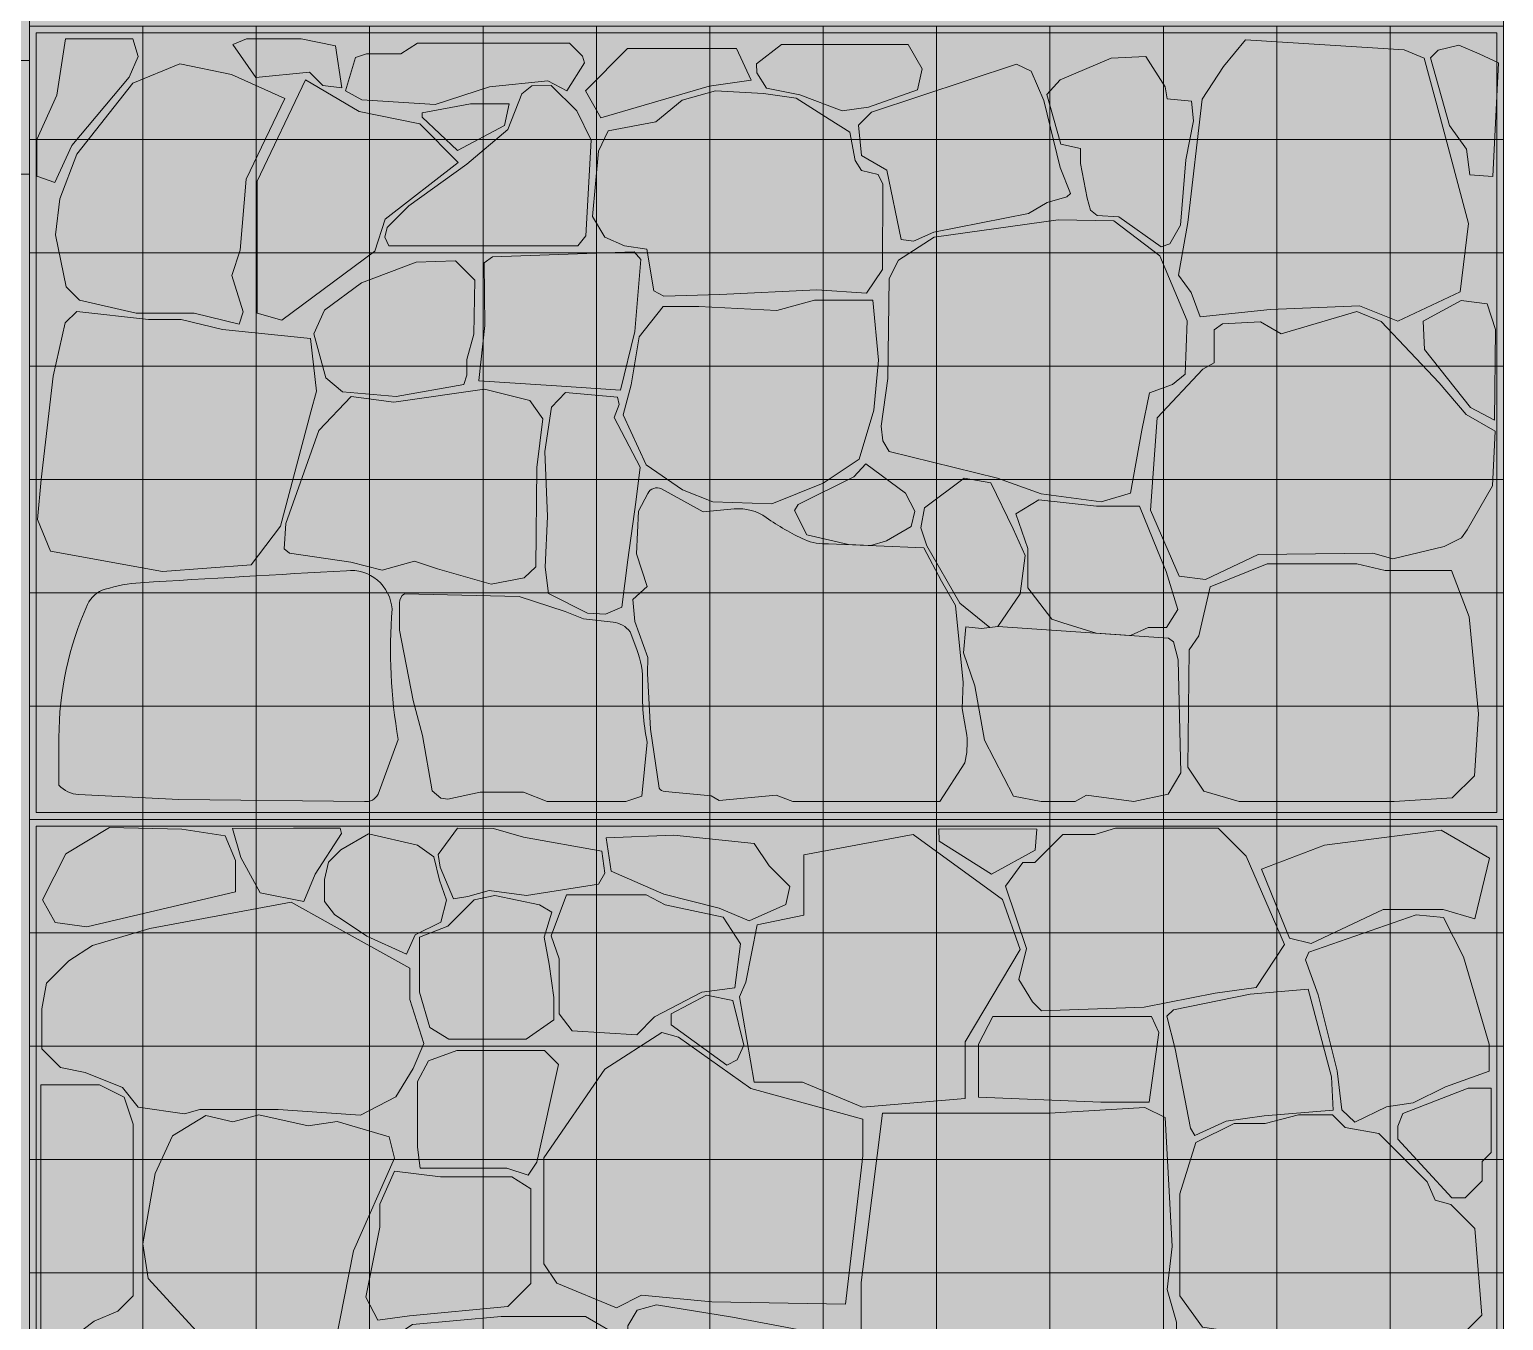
# Model space of a CAD drawing. Header units: centimetres. Extents: x -4381 to 5639, y -3920 to 4826.
# Drawn here: x 5.941 to 6.791, y 26.537 to 27.282 of the extents above; entities that cross this region are included whole.
import ezdxf
from ezdxf.xclip import XClip

# ---------------------------------------------------------------- set-up
doc = ezdxf.new("R2010")
doc.units = ezdxf.units.CM
doc.header["$MEASUREMENT"] = 0
doc.header["$XCLIPFRAME"] = 0
doc.layers.add('0_Pen_No__1', color=7, linetype='Continuous', lineweight=5)
doc.layers.add('net_Pen_No__1', color=7, linetype='Continuous', lineweight=5)
doc.layers.add('0_Pen_No__254', color=7, linetype='Continuous', lineweight=13, true_color=0xe8e8e8)
doc.layers.add('cad-block.com_Pen_No__62', color=7, linetype='Continuous', lineweight=5, true_color=0xaaaaaa)
doc.layers.add('Drawing & Figure', color=7, linetype='Continuous')
doc.layers.add('Mur de clôture', color=7, linetype='Continuous')

# ---------------------------------------------------------------- blocks, each defined once
blk = doc.blocks.new('Drawing_8_8', base_point=(-322.57542, 32.20361))
at = {"layer": '0_Pen_No__1', "linetype": 'Continuous', "lineweight": 0, "ltscale": 10, "true_color": 0xffffff}
blk.add_hatch(color=7, dxfattribs=at).paths.add_polyline_path([(6.79104, 28.80361), (5.94104, 28.80361), (5.94104, 25.18252), (6.79104, 25.18252)])
at = {"layer": '0_Pen_No__254', "linetype": 'Continuous', "ltscale": 10}
for points in [[(5.95562, 27.19408), (5.96544, 27.21532), (5.99858, 27.25471), (6.00375, 27.26669), (6.00061, 27.27699), (5.96186, 27.27699), (5.95685, 27.24446), (5.94525, 27.21888), (5.94525, 27.19768)], [(6.07161, 27.25457), (6.1026, 27.25761), (6.11027, 27.24994), (6.12113, 27.2486), (6.11753, 27.2729), (6.09766, 27.27699), (6.06627, 27.27699), (6.05831, 27.27356)], [(6.12903, 27.26607), (6.12336, 27.24696), (6.13271, 27.24162), (6.17497, 27.23895), (6.20623, 27.24916), (6.23992, 27.25258), (6.25085, 27.24693), (6.26115, 27.26299), (6.25994, 27.26691), (6.25241, 27.27444), (6.16487, 27.27444), (6.15515, 27.26825), (6.13538, 27.26825)], [(6.27052, 27.23139), (6.33291, 27.24963), (6.35712, 27.25312), (6.34877, 27.27137), (6.28582, 27.27137), (6.2616, 27.24686)], [(6.4532, 27.24755), (6.4559, 27.25964), (6.44779, 27.27354), (6.37461, 27.27354), (6.3603, 27.26252), (6.36051, 27.25737), (6.36596, 27.24842), (6.38518, 27.24453), (6.40976, 27.23534), (6.42477, 27.23739)], [(6.61612, 27.11644), (6.65643, 27.12072), (6.70801, 27.12287), (6.73012, 27.11405), (6.76605, 27.13097), (6.77085, 27.17029), (6.75459, 27.23178), (6.7453, 27.26566), (6.73381, 27.27064), (6.64216, 27.2764), (6.62957, 27.26103), (6.61733, 27.24206), (6.60897, 27.17092), (6.60355, 27.14047), (6.61098, 27.1306)], [(6.78488, 27.19745), (6.78811, 27.26311), (6.77704, 27.26831), (6.76536, 27.27333), (6.75335, 27.27038), (6.74892, 27.26596), (6.75996, 27.22684), (6.7696, 27.21317), (6.77158, 27.19844)], [(6.06189, 27.11224), (6.06431, 27.11936), (6.05764, 27.14036), (6.06247, 27.15507), (6.06606, 27.19602), (6.08824, 27.24247), (6.05752, 27.25633), (6.02765, 27.26243), (6.00072, 27.25129), (5.96832, 27.21032), (5.95851, 27.18456), (5.95603, 27.16385), (5.96224, 27.13374), (5.96992, 27.12606), (6.00252, 27.11857), (6.03591, 27.11857)], [(6.44361, 27.16108), (6.45073, 27.16009), (6.46249, 27.16536), (6.5172, 27.17618), (6.52782, 27.18252), (6.53926, 27.18569), (6.54135, 27.1877), (6.53539, 27.20259), (6.52588, 27.24131), (6.51867, 27.25834), (6.51016, 27.26237), (6.42664, 27.23465), (6.41918, 27.22718), (6.42075, 27.20953), (6.43541, 27.20113)], [(6.55296, 27.17798), (6.55665, 27.17489), (6.56914, 27.17425), (6.59354, 27.15687), (6.59868, 27.15861), (6.60482, 27.16932), (6.60776, 27.207), (6.61223, 27.22964), (6.61119, 27.24087), (6.59709, 27.24236), (6.59602, 27.2492), (6.58484, 27.26676), (6.56488, 27.26575), (6.53547, 27.25326), (6.52764, 27.24478), (6.53572, 27.21612), (6.54703, 27.21355), (6.54703, 27.20497), (6.55091, 27.18504)], [(6.10023, 27.25332), (6.07234, 27.19486), (6.07234, 27.11858), (6.08658, 27.11468), (6.14011, 27.15437), (6.1461, 27.17287), (6.18833, 27.20563), (6.16612, 27.22784), (6.13119, 27.23497)], [(6.23069, 27.24988), (6.22502, 27.2451), (6.21688, 27.22459), (6.19324, 27.20452), (6.1598, 27.18057), (6.14725, 27.16803), (6.14597, 27.16251), (6.14821, 27.15747), (6.25723, 27.15747), (6.2618, 27.16328), (6.26493, 27.21846), (6.25659, 27.2353), (6.24182, 27.25007)], [(6.29694, 27.15564), (6.30107, 27.13154), (6.30686, 27.12848), (6.33912, 27.12943), (6.39512, 27.13201), (6.42369, 27.1302), (6.43299, 27.14375), (6.43311, 27.19298), (6.43039, 27.19867), (6.42081, 27.20101), (6.41716, 27.20676), (6.41408, 27.22305), (6.4022, 27.23056), (6.38319, 27.24259), (6.36429, 27.24531), (6.3367, 27.24693), (6.31733, 27.24157), (6.30219, 27.2291), (6.27479, 27.22387), (6.26908, 27.21205), (6.26571, 27.17446), (6.27283, 27.16239), (6.28425, 27.15752)], [(6.16755, 27.23175), (6.18793, 27.21244), (6.2149, 27.22685), (6.21767, 27.23946), (6.1953, 27.23946), (6.16755, 27.23421)], [(6.43687, 27.03881), (6.49925, 27.02337), (6.52451, 27.01441), (6.55908, 27.0097), (6.57595, 27.01471), (6.58254, 27.0512), (6.58692, 27.07258), (6.60017, 27.07742), (6.60747, 27.08335), (6.60853, 27.11424), (6.59286, 27.15162), (6.56635, 27.1719), (6.53422, 27.17245), (6.46273, 27.16253), (6.44223, 27.14915), (6.43683, 27.13868), (6.43604, 27.08098), (6.43212, 27.05343), (6.43311, 27.04502)], [(6.20021, 27.07969), (6.24493, 27.07664), (6.2819, 27.07422), (6.29008, 27.10797), (6.29352, 27.14963), (6.28972, 27.15394), (6.20797, 27.15116), (6.20318, 27.14762), (6.20369, 27.11152)], [(6.12149, 27.07323), (6.15249, 27.07061), (6.19153, 27.07751), (6.19317, 27.08285), (6.1932, 27.09183), (6.19723, 27.10657), (6.19787, 27.13771), (6.18672, 27.14886), (6.16403, 27.14802), (6.13249, 27.13613), (6.11121, 27.12037), (6.10495, 27.10665), (6.11186, 27.08124)], [(6.28348, 27.05994), (6.29672, 27.03121), (6.31753, 27.01663), (6.33512, 27.00982), (6.36916, 27.00868), (6.3988, 27.02063), (6.41943, 27.03446), (6.42797, 27.06271), (6.43067, 27.09155), (6.42744, 27.12611), (6.39372, 27.12611), (6.37202, 27.12025), (6.32709, 27.1224), (6.30646, 27.1224), (6.29256, 27.10498), (6.288, 27.07727)], [(6.7447, 27.11397), (6.74555, 27.09776), (6.77209, 27.06429), (6.78588, 27.05699), (6.78649, 27.10924), (6.78166, 27.12401), (6.76671, 27.12594)], [(5.95315, 26.98127), (6.01776, 26.9695), (6.0688, 26.97346), (6.08575, 26.99565), (6.10323, 27.06162), (6.10649, 27.07365), (6.10302, 27.10395), (6.05233, 27.10914), (6.02842, 27.11494), (6.00962, 27.11494), (5.96836, 27.11964), (5.96171, 27.11298), (5.95479, 27.08234), (5.94781, 27.02273), (5.94571, 26.99961)], [(6.604, 26.96693), (6.61926, 26.96496), (6.64964, 26.97932), (6.71577, 26.98014), (6.7272, 26.97692), (6.75672, 26.98406), (6.76681, 26.98896), (6.76999, 26.99366), (6.78476, 27.01895), (6.78627, 27.05048), (6.76956, 27.06024), (6.75392, 27.07835), (6.72057, 27.11391), (6.70643, 27.11951), (6.6629, 27.10669), (6.65095, 27.11371), (6.62908, 27.11249), (6.62416, 27.10903), (6.62416, 27.08998), (6.61766, 27.08629), (6.59135, 27.05825), (6.58747, 27.00506)], [(6.08783, 26.98268), (6.09105, 26.98022), (6.12626, 26.97499), (6.1444, 26.97027), (6.16301, 26.97553), (6.17638, 26.97119), (6.20725, 26.96231), (6.22627, 26.96601), (6.23296, 26.97232), (6.23358, 27.02951), (6.23699, 27.05759), (6.22959, 27.06826), (6.20348, 27.0748), (6.15113, 27.06723), (6.12651, 27.07054), (6.10794, 27.05084), (6.08896, 26.9973)], [(6.26291, 26.9455), (6.27313, 26.94493), (6.28262, 26.9491), (6.28601, 26.97627), (6.29073, 27.00959), (6.29311, 27.02984), (6.27817, 27.05841), (6.28117, 27.06599), (6.28018, 27.07026), (6.25007, 27.07293), (6.24198, 27.06438), (6.23819, 27.0389), (6.23979, 27.00123), (6.23836, 26.97202), (6.24037, 26.95687)], [(6.38937, 26.9908), (6.41341, 26.98511), (6.42628, 26.98456), (6.43529, 26.98733), (6.4495, 26.9955), (6.45157, 27.00435), (6.44617, 27.01484), (6.42329, 27.03175), (6.41634, 27.02423), (6.38438, 27.00817), (6.38226, 27.00469)], [(6.45496, 26.99473), (6.45852, 26.98447), (6.47746, 26.95136), (6.49473, 26.93731), (6.49942, 26.93784), (6.51226, 26.95667), (6.5152, 26.97878), (6.50836, 26.99411), (6.49541, 27.02079), (6.48008, 27.0234), (6.45709, 27.00633)], [(6.33874, 26.83739), (6.37154, 26.84047), (6.38114, 26.83689), (6.46594, 26.83689), (6.48046, 26.85922, 0.078557), (6.48159, 26.87519), (6.47881, 26.89055), (6.47947, 26.90546), (6.47494, 26.94994), (6.46695, 26.96402), (6.45668, 26.98326), (6.40177, 26.98561, -0.129508), (6.38801, 26.98799, -0.047136), (6.36594, 27.00071, 0.178869), (6.3474, 27.0057), (6.32944, 27.00407), (6.30554, 27.01726, 0.402294), (6.29752, 27.0146), (6.29217, 27.00444), (6.29114, 26.97983), (6.29718, 26.96094), (6.28892, 26.95349), (6.29021, 26.94078), (6.29765, 26.92004), (6.29735, 26.91068), (6.29915, 26.87857), (6.30414, 26.84461, 0.271244), (6.30752, 26.84263), (6.33419, 26.84021)], [(6.537, 26.93992), (6.55617, 26.934), (6.57599, 26.93266), (6.58607, 26.93729), (6.59675, 26.93729), (6.60327, 26.94766), (6.59646, 26.96964), (6.59157, 26.98167), (6.58114, 27.00732), (6.5563, 27.00732), (6.52317, 27.01095), (6.50983, 27.00286), (6.51674, 26.98286), (6.51674, 26.96025), (6.53056, 26.94216)], [(6.63868, 26.83689), (6.67853, 26.83689), (6.72801, 26.83689), (6.76152, 26.83905), (6.77426, 26.85179), (6.77655, 26.88752), (6.77121, 26.94335), (6.7611, 26.97018), (6.72276, 26.97018), (6.7064, 26.97397), (6.65483, 26.97397), (6.62187, 26.96082), (6.61527, 26.93241), (6.6097, 26.9244), (6.60908, 26.85662), (6.61814, 26.8429)], [(5.95802, 26.84635, 0.202929), (5.96938, 26.84089), (6.02716, 26.83813), (6.13416, 26.83689, 0.315943), (6.14204, 26.84109), (6.15368, 26.87262, -0.062601), (6.15014, 26.94799, 0.423499), (6.12377, 26.97006), (6.00504, 26.96311, 0.056058), (5.98462, 26.95934, 0.216368), (5.97451, 26.95046, 0.106349), (5.95802, 26.87384)], [(6.17318, 26.84299), (6.17824, 26.83888), (6.1823, 26.83826), (6.20095, 26.84234), (6.22597, 26.84234), (6.2395, 26.83689), (6.28492, 26.83689), (6.29422, 26.83999), (6.29715, 26.87105, -0.055011), (6.29456, 26.90486, 0.099308), (6.29127, 26.92463), (6.2874, 26.93484, 0.204724), (6.27753, 26.94041), (6.26056, 26.9423), (6.24987, 26.94656), (6.22334, 26.95507), (6.15723, 26.9567, 0.262334), (6.15434, 26.95145), (6.1545, 26.93568), (6.16228, 26.89509), (6.1677, 26.87494)], [(6.50851, 26.83993), (6.52449, 26.83689), (6.54403, 26.83689), (6.5505, 26.84047), (6.5778, 26.83689), (6.59775, 26.84116), (6.60502, 26.8534), (6.60341, 26.91861), (6.60069, 26.92905), (6.59778, 26.93118), (6.49942, 26.93784), (6.49003, 26.93677), (6.48098, 26.93763), (6.47955, 26.92265), (6.48616, 26.90355), (6.49175, 26.87219)], [(6.05987, 26.78469), (6.05987, 26.80288), (6.0539, 26.81707), (6.02883, 26.82089), (5.98719, 26.8218), (5.96193, 26.80664), (5.94857, 26.78007), (5.95581, 26.76717), (5.9742, 26.76463)], [(6.07409, 26.78423), (6.0992, 26.77918), (6.10583, 26.79496), (6.12104, 26.81843), (6.12013, 26.82154), (6.09332, 26.82141), (6.05804, 26.8213), (6.06284, 26.80466)], [(6.13655, 26.81824), (6.12055, 26.80899), (6.11338, 26.80182), (6.11118, 26.79189), (6.11118, 26.77918), (6.11686, 26.77169), (6.13552, 26.75922), (6.15836, 26.74879), (6.16335, 26.75999), (6.17821, 26.76731), (6.18144, 26.78), (6.17749, 26.79159), (6.17419, 26.80498), (6.16473, 26.81178)], [(6.17777, 26.79892), (6.18548, 26.78078), (6.19391, 26.78205), (6.20609, 26.78562), (6.22764, 26.78269), (6.26915, 26.78922), (6.27276, 26.7956), (6.27102, 26.80826), (6.22594, 26.81635), (6.20865, 26.82138), (6.18794, 26.82154), (6.17674, 26.80632)], [(6.35889, 26.67497), (6.38678, 26.67497), (6.42149, 26.6605), (6.48058, 26.66558), (6.48058, 26.69823), (6.51237, 26.75156), (6.50222, 26.78034), (6.45067, 26.81794), (6.38753, 26.8062), (6.38758, 26.7714), (6.36065, 26.76572), (6.35412, 26.73271), (6.35039, 26.72417)], [(6.4654, 26.82121), (6.46554, 26.81398), (6.49587, 26.79504), (6.52097, 26.8089), (6.52202, 26.82096)], [(6.52453, 26.71616), (6.58378, 26.71818), (6.62473, 26.72639), (6.64834, 26.72966), (6.66465, 26.75444), (6.64258, 26.80535), (6.62648, 26.82144), (6.56738, 26.82144), (6.55539, 26.81789), (6.537, 26.81789), (6.52078, 26.80167), (6.51382, 26.80167), (6.50385, 26.78802), (6.51588, 26.752), (6.51146, 26.73417), (6.51936, 26.72133)], [(6.68005, 26.75502), (6.7217, 26.77458), (6.7563, 26.77458), (6.77451, 26.76914), (6.78295, 26.8041), (6.7551, 26.82039), (6.68786, 26.8116), (6.65157, 26.79794), (6.66759, 26.75806)], [(6.27357, 26.81589), (6.2765, 26.79678), (6.30676, 26.78334), (6.33869, 26.77538), (6.3561, 26.76811), (6.37722, 26.77742), (6.37942, 26.78788), (6.36753, 26.79977), (6.359, 26.81272), (6.31258, 26.81737)], [(5.94821, 26.71719), (5.94821, 26.69418), (5.95893, 26.68345), (5.97321, 26.68049), (5.9946, 26.67182), (6.00364, 26.66061), (6.03045, 26.65668), (6.03928, 26.65928), (6.0845, 26.65928), (6.13199, 26.65598), (6.15237, 26.66648), (6.16237, 26.68284), (6.16846, 26.6973), (6.16037, 26.72273), (6.16037, 26.74077), (6.0919, 26.77882), (6.01046, 26.76368), (5.97737, 26.75373), (5.96373, 26.74494), (5.95082, 26.73203)], [(6.16599, 26.75866), (6.16599, 26.72691), (6.17196, 26.7065), (6.18281, 26.69979), (6.2274, 26.69979), (6.24339, 26.71096), (6.24339, 26.72387), (6.24075, 26.74311), (6.23777, 26.75871), (6.24221, 26.77307), (6.23507, 26.77723), (6.20929, 26.78272), (6.19739, 26.78011), (6.18231, 26.76502)], [(6.24196, 26.75946), (6.24654, 26.7462), (6.24654, 26.71446), (6.25403, 26.70449), (6.2912, 26.70234), (6.30153, 26.71267), (6.32868, 26.72684), (6.3477, 26.72937), (6.35099, 26.75483), (6.34112, 26.77009), (6.30758, 26.7772), (6.29658, 26.78303), (6.25078, 26.78303)], [(6.69781, 26.65892), (6.70525, 26.65184), (6.7235, 26.66066), (6.73885, 26.66298), (6.75754, 26.67233), (6.78273, 26.68129), (6.78273, 26.69686), (6.76794, 26.74731), (6.75634, 26.76991), (6.74059, 26.77146), (6.67881, 26.74989), (6.67686, 26.74545), (6.68411, 26.72531), (6.69519, 26.68157)], [(6.31102, 26.70799), (6.34314, 26.68477), (6.34908, 26.68793), (6.35288, 26.69636), (6.34658, 26.72213), (6.33137, 26.72509), (6.31102, 26.7143)], [(6.61051, 26.64836), (6.61311, 26.64414), (6.63118, 26.65252), (6.65302, 26.65563), (6.69288, 26.65876), (6.69177, 26.67803), (6.67832, 26.72864), (6.64494, 26.72569), (6.6007, 26.71678), (6.59689, 26.71297), (6.60172, 26.69426)], [(6.48833, 26.66632), (6.55875, 26.66334), (6.58674, 26.66334), (6.59222, 26.70353), (6.58801, 26.71278), (6.49662, 26.71278), (6.48833, 26.69682)], [(6.33459, 26.54831), (6.41154, 26.54683), (6.42163, 26.63253), (6.42163, 26.65356), (6.3571, 26.67134), (6.31528, 26.70085), (6.30571, 26.70364), (6.27272, 26.68244), (6.23767, 26.63127), (6.23767, 26.57007), (6.24511, 26.55902), (6.27958, 26.54478), (6.29405, 26.552)], [(6.1664, 26.62532), (6.21625, 26.62532), (6.22855, 26.62136), (6.23357, 26.62874), (6.24611, 26.68506), (6.23801, 26.69316), (6.18742, 26.69316), (6.17121, 26.68724), (6.16486, 26.67541), (6.16486, 26.63739)], [(5.94749, 26.52431), (5.9538, 26.52201), (5.96572, 26.5275), (5.97829, 26.53705), (5.99201, 26.54289), (6.00088, 26.55176), (6.00088, 26.65071), (5.99556, 26.66625), (5.98135, 26.67341), (5.94749, 26.67341)], [(6.73006, 26.64216), (6.76117, 26.60826), (6.76899, 26.60826), (6.77873, 26.618), (6.77873, 26.62917), (6.78394, 26.63438), (6.78394, 26.67149), (6.77068, 26.67149), (6.73298, 26.65682), (6.73006, 26.64954)], [(6.00947, 26.56162), (6.0458, 26.5221), (6.08589, 26.47043), (6.10676, 26.47043), (6.1279, 26.57758), (6.15148, 26.63107), (6.1484, 26.64347), (6.1184, 26.65221), (6.10178, 26.64973), (6.07335, 26.65604), (6.05834, 26.6521), (6.04266, 26.65573), (6.02352, 26.64409), (6.01342, 26.62228), (6.00631, 26.58165)], [(6.42072, 26.52194), (6.43125, 26.5116), (6.50006, 26.5116), (6.53955, 26.50434), (6.58953, 26.51054), (6.6024, 26.52341), (6.6024, 26.5365), (6.59714, 26.55531), (6.59989, 26.58022), (6.596, 26.65459), (6.58415, 26.66039), (6.52917, 26.65713), (6.43286, 26.65713), (6.42072, 26.55931)], [(6.65422, 26.52831), (6.76955, 26.53144), (6.77857, 26.54046), (6.77448, 26.5905), (6.76068, 26.6043), (6.75166, 26.6068), (6.74696, 26.61742), (6.71906, 26.64532), (6.6997, 26.64882), (6.69235, 26.65616), (6.67283, 26.65616), (6.6535, 26.6512), (6.63564, 26.6512), (6.61364, 26.64017), (6.60431, 26.61046), (6.60431, 26.55163), (6.6175, 26.5336)], [(6.14196, 26.53768), (6.1602, 26.54013), (6.21694, 26.54562), (6.23012, 26.5588), (6.23012, 26.61346), (6.2192, 26.62025), (6.1781, 26.62025), (6.15146, 26.62368), (6.14307, 26.60464), (6.14307, 26.59138), (6.13494, 26.55088)], [(6.26377, 26.39963), (6.26856, 26.37876), (6.31831, 26.37427), (6.3931, 26.375), (6.41913, 26.3978), (6.41913, 26.42586), (6.40139, 26.4587), (6.40139, 26.47939), (6.41664, 26.47939), (6.4249, 26.48765), (6.39827, 26.52966), (6.34641, 26.53935), (6.30264, 26.54655), (6.29148, 26.54343), (6.28599, 26.53436), (6.28599, 26.4923), (6.27598, 26.46608)], [(6.09201, 26.37882), (6.15545, 26.37344), (6.24225, 26.37378), (6.258, 26.40427), (6.26388, 26.4411), (6.27593, 26.48923), (6.28422, 26.50366), (6.28422, 26.5267), (6.26168, 26.53968), (6.21295, 26.53968), (6.16192, 26.5351), (6.12798, 26.51273), (6.10552, 26.45607), (6.09201, 26.40462)]]:
    blk.add_hatch(color=256, dxfattribs=at).paths.add_polyline_path(points)
at = {"layer": 'Mur de clôture', "linetype": 'Continuous', "lineweight": 0, "ltscale": 10, "true_color": 0x000000}
for points in [[(6.79104, 28.80361), (5.94104, 28.80361), (5.94104, 24.76742), (6.79104, 24.76742)], [(5.94104, 28.11431), (5.09104, 28.11431), (5.09104, 24.76742), (5.94104, 24.76742)]]:
    blk.add_hatch(color=18, dxfattribs=at).paths.add_polyline_path(points)
at = {"layer": '0_Pen_No__1', "linetype": 'Continuous', "ltscale": 10}
for p, q in [((5.94104, 28.80361), (5.94104, 25.18252)), ((6.79104, 25.18252), (6.79104, 28.80361)), ((5.94104, 25.23113), (5.94104, 28.11431))]:
    blk.add_line(p, q, dxfattribs=at)
at = {"layer": 'cad-block.com_Pen_No__62', "linetype": 'Continuous', "ltscale": 10, "flags": 128}
for points in [[(5.95562, 27.19408), (5.94525, 27.19768), (5.94525, 27.21888), (5.95685, 27.24446), (5.96186, 27.27699), (6.00061, 27.27699), (6.00375, 27.26669), (5.99858, 27.25471), (5.96544, 27.21532), (5.95562, 27.19408)], [(6.07161, 27.25457), (6.05831, 27.27356), (6.06627, 27.27699), (6.09766, 27.27699), (6.11753, 27.2729), (6.12113, 27.2486), (6.11027, 27.24994), (6.1026, 27.25761), (6.07161, 27.25457)], [(6.12903, 27.26607), (6.12336, 27.24696), (6.13271, 27.24162), (6.17497, 27.23895), (6.20623, 27.24916), (6.23992, 27.25258), (6.25085, 27.24693), (6.26115, 27.26299), (6.25994, 27.26691), (6.25241, 27.27444), (6.16487, 27.27444), (6.15515, 27.26825), (6.13538, 27.26825), (6.12903, 27.26607)], [(6.27052, 27.23139), (6.2616, 27.24686), (6.28582, 27.27137), (6.34877, 27.27137), (6.35712, 27.25312), (6.33291, 27.24963), (6.27052, 27.23139)], [(6.4532, 27.24755), (6.42477, 27.23739), (6.40976, 27.23534), (6.38518, 27.24453), (6.36596, 27.24842), (6.36051, 27.25737), (6.3603, 27.26252), (6.37461, 27.27354), (6.44779, 27.27354), (6.4559, 27.25964), (6.4532, 27.24755)], [(6.61612, 27.11644), (6.61098, 27.1306), (6.60355, 27.14047), (6.60897, 27.17092), (6.61733, 27.24206), (6.62957, 27.26103), (6.64216, 27.2764), (6.73381, 27.27064), (6.7453, 27.26566), (6.75459, 27.23178), (6.77085, 27.17029), (6.76605, 27.13097), (6.73012, 27.11405), (6.70801, 27.12287), (6.65643, 27.12072), (6.61612, 27.11644)], [(6.78488, 27.19745), (6.78811, 27.26311), (6.77704, 27.26831), (6.76536, 27.27333), (6.75335, 27.27038), (6.74892, 27.26596), (6.75996, 27.22684), (6.7696, 27.21317), (6.77158, 27.19844), (6.78488, 27.19745)], [(6.06189, 27.11224), (6.03591, 27.11857), (6.00252, 27.11857), (5.96992, 27.12606), (5.96224, 27.13374), (5.95603, 27.16385), (5.95851, 27.18456), (5.96832, 27.21032), (6.00072, 27.25129), (6.02765, 27.26243), (6.05752, 27.25633), (6.08824, 27.24247), (6.06606, 27.19602), (6.06247, 27.15507), (6.05764, 27.14036), (6.06431, 27.11936), (6.06189, 27.11224)], [(6.44361, 27.16108), (6.43541, 27.20113), (6.42075, 27.20953), (6.41918, 27.22718), (6.42664, 27.23465), (6.51016, 27.26237), (6.51867, 27.25834), (6.52588, 27.24131), (6.53539, 27.20259), (6.54135, 27.1877), (6.53926, 27.18569), (6.52782, 27.18252), (6.5172, 27.17618), (6.46249, 27.16536), (6.45073, 27.16009), (6.44361, 27.16108)], [(6.55296, 27.17798), (6.55091, 27.18504), (6.54703, 27.20497), (6.54703, 27.21355), (6.53572, 27.21612), (6.52764, 27.24478), (6.53547, 27.25326), (6.56488, 27.26575), (6.58484, 27.26676), (6.59602, 27.2492), (6.59709, 27.24236), (6.61119, 27.24087), (6.61223, 27.22964), (6.60776, 27.207), (6.60482, 27.16932), (6.59868, 27.15861), (6.59354, 27.15687), (6.56914, 27.17425), (6.55665, 27.17489), (6.55296, 27.17798)], [(6.10023, 27.25332), (6.07234, 27.19486), (6.07234, 27.11858), (6.08658, 27.11468), (6.14011, 27.15437), (6.1461, 27.17287), (6.18833, 27.20563), (6.16612, 27.22784), (6.13119, 27.23497), (6.10023, 27.25332)], [(6.23069, 27.24988), (6.24182, 27.25007), (6.25659, 27.2353), (6.26493, 27.21846), (6.2618, 27.16328), (6.25723, 27.15747), (6.14821, 27.15747), (6.14597, 27.16251), (6.14725, 27.16803), (6.1598, 27.18057), (6.19324, 27.20452), (6.21688, 27.22459), (6.22502, 27.2451), (6.23069, 27.24988)], [(6.29694, 27.15564), (6.30107, 27.13154), (6.30686, 27.12848), (6.33912, 27.12943), (6.39512, 27.13201), (6.42369, 27.1302), (6.43299, 27.14375), (6.43311, 27.19298), (6.43039, 27.19867), (6.42081, 27.20101), (6.41716, 27.20676), (6.41408, 27.22305), (6.4022, 27.23056), (6.38319, 27.24259), (6.36429, 27.24531), (6.3367, 27.24693), (6.31733, 27.24157), (6.30219, 27.2291), (6.27479, 27.22387), (6.26908, 27.21205), (6.26571, 27.17446), (6.27283, 27.16239), (6.28425, 27.15752), (6.29694, 27.15564)], [(6.16755, 27.23175), (6.16755, 27.23421), (6.1953, 27.23946), (6.21767, 27.23946), (6.2149, 27.22685), (6.18793, 27.21244), (6.16755, 27.23175)], [(6.43687, 27.03881), (6.49925, 27.02337), (6.52451, 27.01441), (6.55908, 27.0097), (6.57595, 27.01471), (6.58254, 27.0512), (6.58692, 27.07258), (6.60017, 27.07742), (6.60747, 27.08335), (6.60853, 27.11424), (6.59286, 27.15162), (6.56635, 27.1719), (6.53422, 27.17245), (6.46273, 27.16253), (6.44223, 27.14915), (6.43683, 27.13868), (6.43604, 27.08098), (6.43212, 27.05343), (6.43311, 27.04502), (6.43687, 27.03881)], [(6.20021, 27.07969), (6.20369, 27.11152), (6.20318, 27.14762), (6.20797, 27.15116), (6.28972, 27.15394), (6.29352, 27.14963), (6.29008, 27.10797), (6.2819, 27.07422), (6.24493, 27.07664), (6.20019, 27.07957)], [(6.12149, 27.07323), (6.11186, 27.08124), (6.10495, 27.10665), (6.11121, 27.12037), (6.13249, 27.13613), (6.16403, 27.14802), (6.18672, 27.14886), (6.19787, 27.13771), (6.19723, 27.10657), (6.1932, 27.09183), (6.19317, 27.08285), (6.19153, 27.07751), (6.15249, 27.07061), (6.12149, 27.07323)], [(6.28348, 27.05994), (6.288, 27.07727), (6.29256, 27.10498), (6.30646, 27.1224), (6.32709, 27.1224), (6.37202, 27.12025), (6.39372, 27.12611), (6.42744, 27.12611), (6.43067, 27.09155), (6.42797, 27.06271), (6.41943, 27.03446), (6.3988, 27.02063), (6.36916, 27.00868), (6.33512, 27.00982), (6.31753, 27.01663), (6.29672, 27.03121), (6.28348, 27.05994)], [(6.7447, 27.11397), (6.74555, 27.09776), (6.77209, 27.06429), (6.78588, 27.05699), (6.78649, 27.10924), (6.78166, 27.12401), (6.76671, 27.12594), (6.7447, 27.11397)], [(5.95315, 26.98127), (6.01776, 26.9695), (6.0688, 26.97346), (6.08575, 26.99565), (6.10323, 27.06162), (6.10649, 27.07365), (6.10302, 27.10395), (6.05233, 27.10914), (6.02842, 27.11494), (6.00962, 27.11494), (5.96836, 27.11964), (5.96171, 27.11298), (5.95479, 27.08234), (5.94781, 27.02273), (5.94571, 26.99961), (5.95315, 26.98127)], [(6.604, 26.96693), (6.58747, 27.00506), (6.59135, 27.05825), (6.61766, 27.08629), (6.62416, 27.08998), (6.62416, 27.10903), (6.62908, 27.11249), (6.65095, 27.11371), (6.6629, 27.10669), (6.70643, 27.11951), (6.72057, 27.11391), (6.75392, 27.07835), (6.76956, 27.06024), (6.78627, 27.05048), (6.78476, 27.01895), (6.76999, 26.99366), (6.76681, 26.98896), (6.75672, 26.98406), (6.7272, 26.97692), (6.71577, 26.98014), (6.64964, 26.97932), (6.61926, 26.96496), (6.604, 26.96693)], [(6.08783, 26.98268), (6.08896, 26.9973), (6.10794, 27.05084), (6.12651, 27.07054), (6.15113, 27.06723), (6.20348, 27.0748), (6.22959, 27.06826), (6.23699, 27.05759), (6.23358, 27.02951), (6.23296, 26.97232), (6.22627, 26.96601), (6.20725, 26.96231), (6.17638, 26.97119), (6.16301, 26.97553), (6.1444, 26.97027), (6.12626, 26.97499), (6.09105, 26.98022), (6.08783, 26.98268)], [(6.26291, 26.9455), (6.24037, 26.95687), (6.23836, 26.97202), (6.23979, 27.00123), (6.23819, 27.0389), (6.24198, 27.06438), (6.25007, 27.07293), (6.28018, 27.07026), (6.28117, 27.06599), (6.27817, 27.05841), (6.29311, 27.02984), (6.29073, 27.00959), (6.28601, 26.97627), (6.28262, 26.9491), (6.27313, 26.94493), (6.26291, 26.9455)], [(6.38937, 26.9908), (6.38226, 27.00469), (6.38438, 27.00817), (6.41634, 27.02423), (6.42329, 27.03175), (6.44617, 27.01484), (6.45157, 27.00435), (6.4495, 26.9955), (6.43529, 26.98733), (6.42628, 26.98456), (6.41341, 26.98511), (6.38937, 26.9908)], [(6.45496, 26.99473), (6.45709, 27.00633), (6.48008, 27.0234), (6.49541, 27.02079), (6.50836, 26.99411), (6.5152, 26.97878), (6.51226, 26.95667), (6.49942, 26.93784), (6.49473, 26.93731), (6.47746, 26.95136), (6.45852, 26.98447), (6.45496, 26.99473)], [(6.537, 26.93992), (6.55617, 26.934), (6.57599, 26.93266), (6.58607, 26.93729), (6.59675, 26.93729), (6.60327, 26.94766), (6.59646, 26.96964), (6.59157, 26.98167), (6.58114, 27.00732), (6.5563, 27.00732), (6.52317, 27.01095), (6.50983, 27.00286), (6.51674, 26.98286), (6.51674, 26.96025), (6.53056, 26.94216), (6.537, 26.93992)], [(6.63868, 26.83689), (6.61814, 26.8429), (6.60908, 26.85662), (6.6097, 26.9244), (6.61527, 26.93241), (6.62187, 26.96082), (6.65483, 26.97397), (6.7064, 26.97397), (6.72276, 26.97018), (6.7611, 26.97018), (6.77121, 26.94335), (6.77655, 26.88752), (6.77426, 26.85179), (6.76152, 26.83905), (6.72801, 26.83689), (6.67853, 26.83689), (6.63868, 26.83689)], [(6.50851, 26.83993), (6.49175, 26.87219), (6.48616, 26.90355), (6.47955, 26.92265), (6.48098, 26.93763), (6.49003, 26.93677), (6.49942, 26.93784), (6.59778, 26.93118), (6.60069, 26.92905), (6.60341, 26.91861), (6.60502, 26.8534), (6.59775, 26.84116), (6.5778, 26.83689), (6.5505, 26.84047), (6.54403, 26.83689), (6.52449, 26.83689), (6.50851, 26.83993)], [(6.05987, 26.78469), (6.05987, 26.80288), (6.0539, 26.81707), (6.02883, 26.82089), (5.98719, 26.8218), (5.96193, 26.80664), (5.94857, 26.78007), (5.95581, 26.76717), (5.9742, 26.76463), (6.05987, 26.78469)], [(6.07409, 26.78423), (6.06284, 26.80466), (6.05804, 26.8213), (6.09332, 26.82141), (6.12013, 26.82154), (6.12104, 26.81843), (6.10583, 26.79496), (6.0992, 26.77918), (6.07409, 26.78423)], [(6.13655, 26.81824), (6.16473, 26.81178), (6.17419, 26.80498), (6.17749, 26.79159), (6.18144, 26.78), (6.17821, 26.76731), (6.16335, 26.75999), (6.15836, 26.74879), (6.13552, 26.75922), (6.11686, 26.77169), (6.11118, 26.77918), (6.11118, 26.79189), (6.11338, 26.80182), (6.12055, 26.80899), (6.13655, 26.81824)], [(6.17777, 26.79892), (6.18548, 26.78078), (6.19391, 26.78205), (6.20609, 26.78562), (6.22764, 26.78269), (6.26915, 26.78922), (6.27276, 26.7956), (6.27102, 26.80826), (6.22594, 26.81635), (6.20865, 26.82138), (6.18794, 26.82154), (6.17674, 26.80632), (6.17777, 26.79892)], [(6.35889, 26.67497), (6.38678, 26.67497), (6.42149, 26.6605), (6.48058, 26.66558), (6.48058, 26.69823), (6.51237, 26.75156), (6.50222, 26.78034), (6.45067, 26.81794), (6.38753, 26.8062), (6.38758, 26.7714), (6.36065, 26.76572), (6.35412, 26.73271), (6.35039, 26.72417), (6.35889, 26.67497)], [(6.4654, 26.82121), (6.46554, 26.81398), (6.49587, 26.79504), (6.52097, 26.8089), (6.52202, 26.82096), (6.4654, 26.82121)], [(6.52453, 26.71616), (6.51936, 26.72133), (6.51146, 26.73417), (6.51588, 26.752), (6.50385, 26.78802), (6.51382, 26.80167), (6.52078, 26.80167), (6.537, 26.81789), (6.55539, 26.81789), (6.56738, 26.82144), (6.62648, 26.82144), (6.64258, 26.80535), (6.66465, 26.75444), (6.64834, 26.72966), (6.62473, 26.72639), (6.58378, 26.71818), (6.52453, 26.71616)], [(6.68005, 26.75502), (6.66759, 26.75806), (6.65157, 26.79794), (6.68786, 26.8116), (6.7551, 26.82039), (6.78295, 26.8041), (6.77451, 26.76914), (6.7563, 26.77458), (6.7217, 26.77458), (6.68005, 26.75502)], [(6.27357, 26.81589), (6.2765, 26.79678), (6.30676, 26.78334), (6.33869, 26.77538), (6.3561, 26.76811), (6.37722, 26.77742), (6.37942, 26.78788), (6.36753, 26.79977), (6.359, 26.81272), (6.31258, 26.81737), (6.27357, 26.81589)], [(6.13199, 26.65598), (6.15237, 26.66648), (6.16237, 26.68284), (6.16846, 26.6973), (6.16037, 26.72273), (6.16037, 26.74077), (6.11321, 26.76697), (6.0919, 26.77882), (6.01046, 26.76368), (5.97737, 26.75373), (5.96373, 26.74494), (5.95082, 26.73203), (5.94821, 26.71719), (5.94821, 26.69418), (5.95893, 26.68345), (5.97321, 26.68049), (5.9946, 26.67182), (6.00364, 26.66061), (6.03045, 26.65668), (6.03928, 26.65928), (6.0845, 26.65928), (6.13199, 26.65598)], [(6.16599, 26.75866), (6.16599, 26.72691), (6.17196, 26.7065), (6.18281, 26.69979), (6.2274, 26.69979), (6.24339, 26.71096), (6.24339, 26.72387), (6.24075, 26.74311), (6.23777, 26.75871), (6.24221, 26.77307), (6.23507, 26.77723), (6.20929, 26.78272), (6.19739, 26.78011), (6.18231, 26.76502), (6.16599, 26.75866)], [(6.24654, 26.71446), (6.24654, 26.72859), (6.24654, 26.7462), (6.24196, 26.75946), (6.25078, 26.78303), (6.29658, 26.78303), (6.30758, 26.7772), (6.34112, 26.77009), (6.35099, 26.75483), (6.3477, 26.72937), (6.32868, 26.72684), (6.30153, 26.71267), (6.2912, 26.70234), (6.25403, 26.70449), (6.24654, 26.71446)], [(6.69781, 26.65892), (6.69519, 26.68157), (6.68411, 26.72531), (6.67686, 26.74545), (6.67881, 26.74989), (6.74059, 26.77146), (6.75634, 26.76991), (6.76794, 26.74731), (6.78273, 26.69686), (6.78273, 26.68129), (6.75754, 26.67233), (6.73885, 26.66298), (6.7235, 26.66066), (6.70525, 26.65184), (6.69781, 26.65892)], [(6.31102, 26.70799), (6.31102, 26.7143), (6.33137, 26.72509), (6.34658, 26.72213), (6.35288, 26.69636), (6.34908, 26.68793), (6.34314, 26.68477), (6.31102, 26.70799)], [(6.61051, 26.64836), (6.60172, 26.69426), (6.59689, 26.71297), (6.6007, 26.71678), (6.64494, 26.72569), (6.67832, 26.72864), (6.69177, 26.67803), (6.69288, 26.65876), (6.65302, 26.65563), (6.63118, 26.65252), (6.61311, 26.64414), (6.61051, 26.64836)], [(6.48833, 26.66632), (6.48833, 26.69682), (6.49662, 26.71278), (6.58801, 26.71278), (6.59222, 26.70353), (6.58674, 26.66334), (6.55875, 26.66334), (6.48833, 26.66632)], [(6.33459, 26.54831), (6.29405, 26.552), (6.27958, 26.54478), (6.24511, 26.55902), (6.23767, 26.57007), (6.23767, 26.63127), (6.27272, 26.68244), (6.30571, 26.70364), (6.31528, 26.70085), (6.3571, 26.67134), (6.42163, 26.65356), (6.42163, 26.63253), (6.41154, 26.54683), (6.33459, 26.54831)], [(6.1664, 26.62532), (6.21625, 26.62532), (6.22855, 26.62136), (6.23357, 26.62874), (6.24611, 26.68506), (6.23801, 26.69316), (6.18742, 26.69316), (6.17121, 26.68724), (6.16486, 26.67541), (6.16486, 26.63739), (6.1664, 26.62532)], [(5.94749, 26.52431), (5.94749, 26.67341), (5.97685, 26.67341), (5.98135, 26.67341), (5.99556, 26.66625), (6.00088, 26.65071), (6.00088, 26.55176), (5.99201, 26.54289), (5.97829, 26.53705), (5.96572, 26.5275), (5.9538, 26.52201), (5.94749, 26.52431)], [(6.73006, 26.64216), (6.73006, 26.64954), (6.73298, 26.65682), (6.77068, 26.67149), (6.78394, 26.67149), (6.78394, 26.65053), (6.78394, 26.63438), (6.77873, 26.62917), (6.77873, 26.618), (6.76899, 26.60826), (6.76117, 26.60826), (6.73006, 26.64216)], [(6.00947, 26.56162), (6.00631, 26.58165), (6.01342, 26.62228), (6.02352, 26.64409), (6.04266, 26.65573), (6.05834, 26.6521), (6.07335, 26.65604), (6.10178, 26.64973), (6.1184, 26.65221), (6.1484, 26.64347), (6.15148, 26.63107), (6.1279, 26.57758), (6.10676, 26.47043), (6.08589, 26.47043), (6.0458, 26.5221), (6.00947, 26.56162)], [(6.42072, 26.52194), (6.42072, 26.55931), (6.43286, 26.65713), (6.45221, 26.65713), (6.52917, 26.65713), (6.58415, 26.66039), (6.596, 26.65459), (6.59989, 26.58022), (6.59714, 26.55531), (6.6024, 26.5365), (6.6024, 26.52341), (6.58953, 26.51054), (6.53955, 26.50434), (6.50006, 26.5116), (6.43125, 26.5116), (6.42072, 26.52194)], [(6.65422, 26.52831), (6.6175, 26.5336), (6.60431, 26.55163), (6.60431, 26.61046), (6.61364, 26.64017), (6.63564, 26.6512), (6.6535, 26.6512), (6.67283, 26.65616), (6.69235, 26.65616), (6.6997, 26.64882), (6.71906, 26.64532), (6.74696, 26.61742), (6.75166, 26.6068), (6.76068, 26.6043), (6.77448, 26.5905), (6.77857, 26.54046), (6.76955, 26.53144), (6.65422, 26.52831)], [(6.14196, 26.53768), (6.13494, 26.55088), (6.14307, 26.59138), (6.14307, 26.60464), (6.15146, 26.62368), (6.1781, 26.62025), (6.2192, 26.62025), (6.23012, 26.61346), (6.23012, 26.5588), (6.21694, 26.54562), (6.1602, 26.54013), (6.14196, 26.53768)], [(6.26377, 26.39963), (6.26856, 26.37876), (6.31831, 26.37427), (6.3931, 26.375), (6.41913, 26.3978), (6.41913, 26.42586), (6.40139, 26.4587), (6.40139, 26.47939), (6.41664, 26.47939), (6.4249, 26.48765), (6.39827, 26.52966), (6.34641, 26.53935), (6.30264, 26.54655), (6.29148, 26.54343), (6.28599, 26.53436), (6.28599, 26.5121), (6.28599, 26.4923), (6.27598, 26.46608), (6.26377, 26.39963)], [(6.09201, 26.37882), (6.09201, 26.40462), (6.10552, 26.45607), (6.12798, 26.51273), (6.16192, 26.5351), (6.21295, 26.53968), (6.26168, 26.53968), (6.28422, 26.5267), (6.28422, 26.50366), (6.27593, 26.48923), (6.26388, 26.4411), (6.258, 26.40427), (6.24225, 26.37378), (6.15545, 26.37344), (6.09201, 26.37882)]]:
    blk.add_lwpolyline(points, close=True, dxfattribs=at)
for points in [[(6.33874, 26.83739), (6.33419, 26.84021), (6.30752, 26.84263, -0.271244), (6.30414, 26.84461), (6.29915, 26.87857), (6.29735, 26.91068), (6.29765, 26.92004), (6.29021, 26.94078), (6.28892, 26.95349), (6.29718, 26.96094), (6.29114, 26.97983), (6.29217, 27.00444), (6.29752, 27.0146, -0.402294), (6.30554, 27.01726), (6.32944, 27.00407), (6.3474, 27.0057, -0.178869), (6.36594, 27.00071, 0.047136), (6.38801, 26.98799, 0.129508), (6.40177, 26.98561), (6.45668, 26.98326), (6.46695, 26.96402), (6.47494, 26.94994), (6.47947, 26.90546), (6.47881, 26.89055), (6.48159, 26.87519, -0.078557), (6.48046, 26.85922), (6.46594, 26.83689), (6.38114, 26.83689), (6.37154, 26.84047), (6.33874, 26.83739)], [(5.95802, 26.84635), (5.95802, 26.87384, -0.106349), (5.97451, 26.95046, -0.216368), (5.98462, 26.95934, -0.056058), (6.00504, 26.96311, -0.001113), (6.12377, 26.97006, -0.423499), (6.15014, 26.94799, 0.062601), (6.15368, 26.87262), (6.14204, 26.84109, -0.315943), (6.13416, 26.83689), (6.02716, 26.83813), (5.96938, 26.84089, -0.202929), (5.95802, 26.84635)], [(6.17318, 26.84299), (6.1677, 26.87494), (6.16228, 26.89509), (6.1545, 26.93568), (6.15434, 26.95145, -0.262334), (6.15723, 26.9567), (6.22334, 26.95507), (6.24987, 26.94656), (6.26056, 26.9423), (6.27753, 26.94041, -0.204724), (6.2874, 26.93484), (6.29127, 26.92463, -0.099308), (6.29456, 26.90486, 0.055011), (6.29715, 26.87105), (6.29422, 26.83999), (6.28492, 26.83689), (6.2395, 26.83689), (6.22597, 26.84234), (6.20095, 26.84234), (6.1823, 26.83826), (6.17824, 26.83888), (6.17318, 26.84299)]]:
    blk.add_lwpolyline(points, format="xyb", close=True, dxfattribs=at)
at = {"layer": 'net_Pen_No__1', "linetype": 'Continuous', "ltscale": 10, "flags": 128}
for points in [[(5.09104, 27.65662), (5.09104, 27.19892), (5.94104, 27.19892), (5.94104, 27.65662)], [(5.94104, 27.28427), (5.94104, 26.82658), (6.79104, 26.82658), (6.79104, 27.28427), (5.94104, 27.28427)], [(5.94496, 27.28035), (5.94496, 26.8305), (6.78712, 26.8305), (6.78712, 27.28035), (5.94496, 27.28035)], [(5.94104, 26.82658), (5.94104, 26.36889), (6.79104, 26.36889), (6.79104, 26.82658), (5.94104, 26.82658)], [(5.94496, 26.82266), (5.94496, 26.37281), (6.78712, 26.37281), (6.78712, 26.82266), (5.94496, 26.82266)]]:
    blk.add_lwpolyline(points, close=True, dxfattribs=at)
for points in [[(6.00643, 27.28427), (6.00643, 26.82658)], [(6.07181, 27.28427), (6.07181, 26.82658)], [(6.13719, 27.28427), (6.13719, 26.82658)], [(6.20258, 27.28427), (6.20258, 26.82658)], [(6.26796, 27.28427), (6.26796, 26.82658)], [(6.33335, 27.28427), (6.33335, 26.82658)], [(6.39873, 27.28427), (6.39873, 26.82658)], [(6.46412, 27.28427), (6.46412, 26.82658)], [(6.5295, 27.28427), (6.5295, 26.82658)], [(6.59489, 27.28427), (6.59489, 26.82658)], [(6.66027, 27.28427), (6.66027, 26.82658)], [(6.72565, 27.28427), (6.72565, 26.82658)], [(5.09104, 27.26431), (5.94104, 27.26431)], [(5.94104, 27.21889), (6.79104, 27.21889)], [(5.94104, 27.1535), (6.79104, 27.1535)], [(5.94104, 27.08812), (6.79104, 27.08812)], [(5.94104, 27.02273), (6.79104, 27.02273)], [(5.94104, 26.95735), (6.79104, 26.95735)], [(5.94104, 26.89196), (6.79104, 26.89196)], [(6.00643, 26.82658), (6.00643, 26.36889)], [(6.07181, 26.82658), (6.07181, 26.36889)], [(6.13719, 26.82658), (6.13719, 26.36889)], [(6.20258, 26.82658), (6.20258, 26.36889)], [(6.26796, 26.82658), (6.26796, 26.36889)], [(6.33335, 26.82658), (6.33335, 26.36889)], [(6.39873, 26.82658), (6.39873, 26.36889)], [(6.46412, 26.82658), (6.46412, 26.36889)], [(6.5295, 26.82658), (6.5295, 26.36889)], [(6.59489, 26.82658), (6.59489, 26.36889)], [(6.66027, 26.82658), (6.66027, 26.36889)], [(6.72565, 26.82658), (6.72565, 26.36889)], [(5.94104, 26.7612), (6.79104, 26.7612)], [(5.94104, 26.69581), (6.79104, 26.69581)], [(5.94104, 26.63043), (6.79104, 26.63043)], [(5.94104, 26.56504), (6.79104, 26.56504)]]:
    blk.add_lwpolyline(points, dxfattribs=at)

msp = doc.modelspace()

# ---------------------------------------------------------------- block references
at = {"layer": 'Drawing & Figure', "color": 151, "linetype": 'Continuous', "lineweight": 5, "ltscale": 10, "true_color": 0x80c2ff}
ref = msp.add_blockref('Drawing_8_8', (-322.57542, 32.20361), dxfattribs=at)
XClip(ref).set_block_clipping_path([(1, 23.6253966175), (50.7463984619, 45.1170657245)])

doc.saveas('drawing.dxf')
